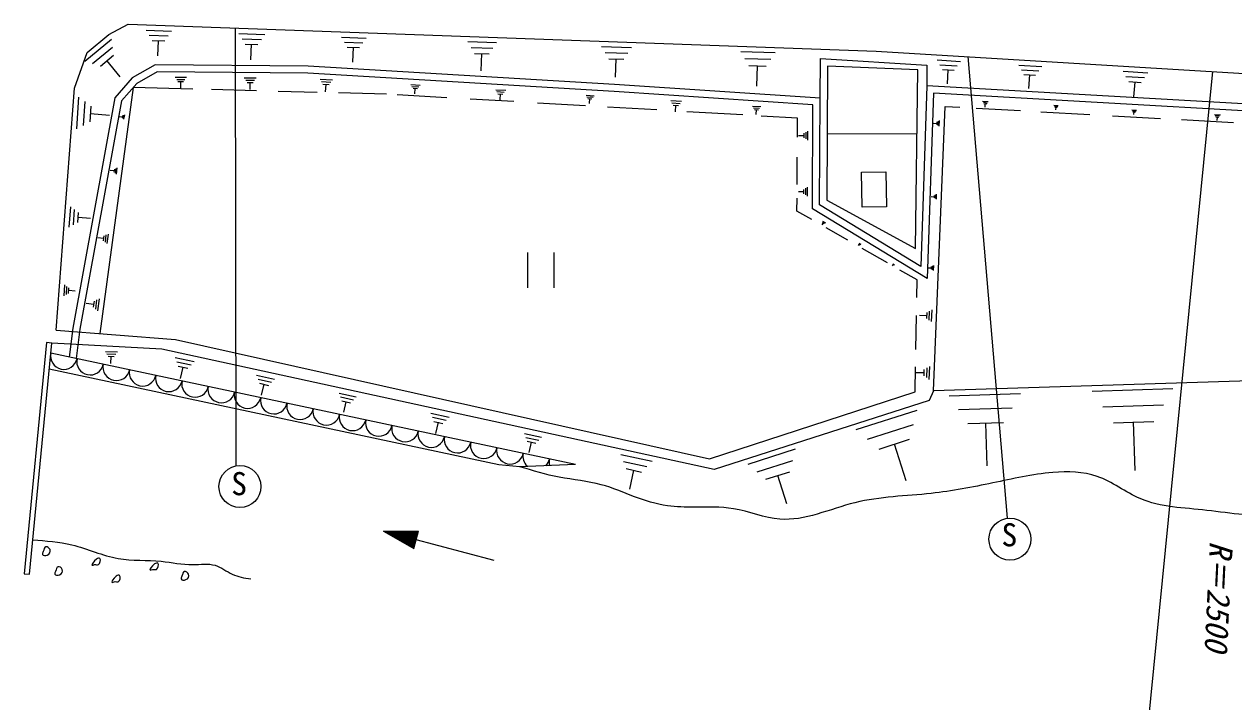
# Model space of a CAD drawing. Units: millimetres, scale not verified. Extents: x 40000 to 680000, y 20000 to 380000.
# Drawn here: x 395573 to 464628, y 244445 to 283133 of the extents above; entities that cross this region are included whole.
import ezdxf
from ezdxf.enums import TextEntityAlignment as Align

# ---------------------------------------------------------------- set-up
doc = ezdxf.new("R2010")
doc.units = ezdxf.units.MM
doc.header["$LTSCALE"] = 1000
for name, color, linetype, lineweight in [('M-BGD', 7, 'Continuous', 25), ('M-STR-HTXT', 7, 'Continuous', 13), ('M-STR-STRC', 7, 'Continuous', 25)]:
    doc.layers.add(name, color=color, linetype=linetype, lineweight=lineweight)
doc.styles.add('ＭＳ ゴシック', font='')
doc.styles.get('ＭＳ ゴシック').set_extended_font_data('MS Gothic')

msp = doc.modelspace()

# ---------------------------------------------------------------- linework, layer by layer
at = {"layer": 'M-BGD'}
for p, q in [((400414, 282549), (401511, 283133)), ((401511, 283133), (444202, 281598)), ((399172, 281525), (400414, 282549)), ((402540, 282792), (403990, 282742)), ((402710, 282502), (403800, 282462)), ((407830, 282602), (409320, 282552)), ((399040, 281022), (400560, 282282)), ((399480, 280882), (400620, 281822)), ((402880, 282202), (403600, 282182)), ((403210, 281322), (403240, 282192)), ((408010, 282302), (409120, 282262)), ((408180, 282002), (408920, 281972)), ((408520, 281092), (408550, 281992)), ((413690, 282392), (415090, 282342)), ((413860, 282112), (414910, 282072)), ((414020, 281822), (414720, 281802)), ((414340, 280972), (414370, 281812)), ((420900, 282142), (422540, 282082)), ((421090, 281802), (422330, 281762)), ((428530, 281862), (430250, 281802)), ((398441, 279478), (399172, 281525)), ((399920, 280732), (400680, 281362)), ((421280, 281462), (422110, 281432)), ((421660, 280462), (421700, 281452)), ((428740, 281512), (430030, 281472)), ((428940, 281162), (429800, 281132)), ((429330, 280112), (429370, 281152)), ((436490, 281582), (438450, 281512)), ((436720, 281182), (438190, 281132)), ((441006, 278903), (441026, 281168)), ((441026, 281168), (447113, 280800)), ((444202, 281598), (468325, 280136)), ((447700, 281092), (449020, 281012)), ((401060, 280132), (400300, 281052)), ((403050, 280822), (401746, 280069)), ((403155, 280421), (402004, 279756)), ((411785, 280742), (403050, 280822)), ((411771, 280342), (403155, 280421)), ((429280, 279681), (411785, 280742)), ((436950, 280782), (437930, 280742)), ((437400, 279592), (437440, 280762)), ((441428, 280736), (441393, 273094)), ((446593, 280526), (441428, 280736)), ((446452, 270319), (446593, 280526)), ((447113, 280800), (447101, 279613)), ((447850, 280822), (448840, 280762)), ((448000, 280542), (448660, 280502)), ((448280, 279722), (448330, 280522)), ((452350, 280802), (453670, 280722)), ((452500, 280532), (453490, 280472)), ((458310, 280442), (459720, 280352)), ((401746, 280069), (400754, 278931)), ((402004, 279756), (401128, 278751)), ((404200, 280112), (404830, 280102)), ((404280, 279982), (404750, 279982)), ((404350, 279852), (404670, 279852)), ((404510, 279472), (404510, 279852)), ((408140, 280072), (408810, 280072)), ((408230, 279942), (408730, 279942)), ((408310, 279802), (408640, 279802)), ((408470, 279402), (408480, 279802)), ((429255, 279282), (411771, 280342)), ((412470, 280002), (413180, 279952)), ((412550, 279852), (413080, 279822)), ((412630, 279702), (412980, 279682)), ((412780, 279262), (412810, 279692)), ((417650, 279682), (418170, 279652)), ((441006, 278903), (429280, 279681)), ((452650, 280262), (453310, 280222)), ((452930, 279452), (452980, 280242)), ((458470, 280152), (459530, 280082)), ((458630, 279852), (459340, 279812)), ((458930, 278982), (458990, 279832)), ((397402, 265672), (398441, 279478)), ((401796, 279517), (399888, 265473)), ((405208, 279426), (401796, 279517)), ((408830, 279330), (406263, 279398)), ((412298, 279237), (410072, 279297)), ((416262, 279132), (413512, 279205)), ((419705, 278932), (416859, 279097)), ((417710, 279582), (418100, 279552)), ((417770, 279472), (418030, 279452)), ((417880, 279152), (417900, 279462)), ((422490, 279392), (423060, 279362)), ((422560, 279282), (422980, 279252)), ((422620, 279162), (422900, 279142)), ((422740, 278812), (422760, 279152)), ((427650, 279082), (428110, 279052)), ((440604, 278529), (429255, 279282)), ((447101, 279613), (446755, 269306)), ((484374, 277493), (447101, 279613)), ((447487, 279190), (447132, 268610)), ((484351, 277093), (447487, 279190)), ((400754, 278931), (398349, 265783)), ((398570, 277152), (398700, 278962)), ((401128, 278751), (398744, 265721)), ((398950, 277352), (399050, 278712)), ((399330, 277552), (399390, 278462)), ((423519, 278710), (421038, 278854)), ((427609, 278472), (424879, 278631)), ((427700, 278982), (428050, 278962)), ((427750, 278882), (427980, 278872)), ((427850, 278602), (427870, 278882)), ((431697, 278234), (428880, 278398)), ((432480, 278772), (433100, 278732)), ((432550, 278642), (433020, 278612)), ((432620, 278512), (432930, 278492)), ((432750, 278132), (432780, 278502)), ((437160, 278462), (437620, 278432)), ((437210, 278362), (437560, 278342)), ((440572, 272590), (440604, 278529)), ((440973, 272814), (441006, 278903)), ((447490, 262192), (448143, 278434)), ((448143, 278434), (448989, 278388)), ((449911, 278337), (452460, 278196)), ((450290, 278732), (450610, 278712)), ((450330, 278672), (450570, 278652)), ((450360, 278602), (450520, 278592)), ((450430, 278402), (450440, 278602)), ((454360, 278502), (454610, 278482)), ((454390, 278452), (454580, 278442)), ((454420, 278392), (454540, 278392)), ((454470, 278242), (454480, 278392)), ((400450, 277922), (399360, 278012)), ((401020, 277872), (401170, 277852)), ((401180, 277912), (401160, 277792)), ((401240, 277942), (401210, 277752)), ((401290, 277962), (401250, 277712)), ((436602, 277949), (433406, 278135)), ((437260, 278262), (437490, 278252)), ((437360, 277982), (437380, 278262)), ((439726, 277768), (437653, 277888)), ((439718, 276676), (439726, 277768)), ((447810, 277632), (447790, 277312)), ((453608, 278132), (456401, 277978)), ((457697, 277906), (460445, 277754)), ((458810, 278242), (459080, 278232)), ((458840, 278192), (459050, 278182)), ((458870, 278132), (459010, 278132)), ((458930, 277972), (458940, 278132)), ((461637, 277688), (464602, 277524)), ((463520, 277982), (463860, 277962)), ((463560, 277912), (463820, 277902)), ((463600, 277842), (463770, 277832)), ((463670, 277632), (463690, 277842)), ((440190, 276972), (440190, 276582)), ((440290, 277032), (440290, 276512)), ((447480, 277482), (447680, 277472)), ((447680, 277552), (447670, 277392)), ((447750, 277592), (447730, 277352)), ((439770, 276772), (440080, 276772)), ((440080, 276902), (440080, 276642)), ((446542, 276853), (441410, 276877)), ((439698, 273986), (439709, 275545)), ((400720, 274862), (400690, 274682)), ((400800, 274902), (400760, 274632)), ((400870, 274932), (400820, 274572)), ((400490, 274802), (400710, 274772)), ((443383, 274689), (444757, 274713)), ((443418, 272689), (443383, 274689)), ((444757, 274713), (444793, 272713)), ((439770, 273582), (440070, 273582)), ((440070, 273702), (440070, 273452)), ((440180, 273772), (440170, 273392)), ((440280, 273832), (440270, 273322)), ((439687, 272467), (439692, 273205)), ((446755, 269306), (440973, 272814)), ((441393, 273094), (446452, 270319)), ((447350, 273292), (447520, 273282)), ((447520, 273352), (447520, 273212)), ((447580, 273392), (447580, 273182)), ((447640, 273422), (447630, 273142)), ((398140, 271552), (398230, 272712)), ((398390, 271682), (398450, 272552)), ((398630, 271802), (398670, 272382)), ((399350, 272042), (398650, 272092)), ((440538, 271979), (439687, 272467)), ((447132, 268610), (440572, 272590)), ((444793, 272713), (443418, 272689)), ((441120, 271672), (441190, 271782)), ((441140, 271892), (441310, 271792)), ((441140, 271852), (441270, 271772)), ((441140, 271802), (441230, 271752)), ((442598, 270796), (441351, 271512)), ((399780, 270952), (400110, 270912)), ((400120, 271042), (400090, 270772)), ((400240, 271102), (400190, 270692)), ((400360, 271152), (400290, 270612)), ((424316, 268090), (424316, 270090)), ((425816, 270090), (425816, 268090)), ((443210, 270492), (443250, 270562)), ((443220, 270632), (443330, 270572)), ((443220, 270602), (443310, 270562)), ((443220, 270572), (443280, 270542)), ((444856, 269500), (443406, 270332)), ((445150, 269342), (445180, 269402)), ((445160, 269452), (445250, 269402)), ((445160, 269432), (445230, 269392)), ((445160, 269412), (445200, 269382)), ((447420, 269332), (447410, 269102)), ((447480, 269362), (447460, 269062)), ((446547, 268530), (445568, 269092)), ((447170, 269222), (447350, 269222)), ((447350, 269292), (447350, 269142)), ((397850, 267632), (397890, 268252)), ((397980, 267702), (398010, 268162)), ((398110, 267762), (398130, 268072)), ((446528, 267529), (446547, 268530)), ((398490, 267892), (398120, 267922)), ((399560, 267322), (399510, 266972)), ((399710, 267392), (399640, 266872)), ((399860, 267452), (399760, 266762)), ((399120, 267202), (399540, 267152)), ((447100, 266672), (447080, 266332)), ((447240, 266752), (447220, 266242)), ((447380, 266832), (447350, 266152)), ((446474, 264568), (446510, 266506)), ((446680, 266522), (447090, 266502)), ((397402, 265672), (404212, 265126)), ((398349, 265783), (398140, 264129)), ((398744, 265721), (398532, 264046)), ((396850, 264952), (395573, 251760)), ((395872, 251732), (397148, 264923)), ((397148, 264923), (396850, 264952)), ((403432, 264581), (397148, 264923)), ((434969, 257717), (403432, 264581)), ((404212, 265126), (434691, 258319)), ((427056, 257990), (397093, 264351)), ((400210, 264452), (400900, 264422)), ((400290, 264312), (400810, 264292)), ((400370, 264172), (400710, 264152)), ((400520, 263752), (400540, 264162)), ((404190, 264112), (405280, 263872)), ((404280, 263862), (405100, 263682)), ((422667, 257976), (397004, 263429)), ((404370, 263612), (404910, 263492)), ((404500, 262902), (404640, 263552)), ((446430, 262138), (446456, 263564)), ((446490, 263252), (446940, 263242)), ((446940, 263422), (446930, 263052)), ((447100, 263512), (447080, 262952)), ((447250, 263592), (447220, 262852)), ((483092, 263349), (447490, 262192)), ((408840, 263092), (409870, 262872)), ((408930, 262862), (409700, 262692)), ((409010, 262632), (409520, 262512)), ((409130, 261952), (409270, 262572)), ((413550, 262072), (414530, 261852)), ((413630, 261852), (414370, 261692)), ((434691, 258319), (446430, 262138)), ((447490, 262192), (447238, 261639)), ((448380, 261922), (452450, 262052)), ((456540, 262182), (461150, 262342)), ((413710, 261622), (414200, 261522)), ((413830, 260982), (413960, 261572)), ((447238, 261639), (434969, 257717)), ((443060, 259992), (446550, 261102)), ((448920, 261132), (451970, 261222)), ((457150, 261282), (460610, 261402)), ((418790, 260932), (419830, 260702)), ((418880, 260692), (419660, 260522)), ((418960, 260452), (419480, 260342)), ((419080, 259772), (419220, 260402)), ((449450, 260332), (451490, 260392)), ((450550, 257922), (450470, 260362)), ((457760, 260382), (460060, 260452)), ((459000, 257652), (458910, 260422)), ((424130, 259762), (425110, 259552)), ((443720, 259432), (446340, 260272)), ((424210, 259542), (424950, 259382)), ((424290, 259322), (424780, 259212)), ((424410, 258682), (424540, 259272)), ((444380, 258872), (446120, 259432)), ((445920, 257062), (445250, 259152)), ((429640, 258562), (431420, 258182)), ((436900, 258012), (439610, 258882)), ((423872, 257869), (422667, 257976)), ((427056, 257990), (423872, 257869)), ((429790, 258162), (431120, 257872)), ((429930, 257762), (430820, 257562)), ((430140, 256592), (430380, 257662)), ((437410, 257582), (439450, 258232)), ((437920, 257152), (439280, 257582)), ((439120, 255742), (438600, 257372)), ((416086, 254181), (418086, 254190)), ((416086, 254181), (417823, 253189)), ((422394, 252521), (416086, 254181)), ((416131, 254155), (416138, 254181)), ((416176, 254129), (416190, 254181)), ((416221, 254104), (416241, 254181)), ((416266, 254078), (416293, 254182)), ((416311, 254052), (416345, 254182)), ((416356, 254027), (416397, 254182)), ((416401, 254001), (416448, 254182)), ((416446, 253975), (416500, 254183)), ((416491, 253950), (416552, 254183)), ((416536, 253924), (416604, 254183)), ((416581, 253898), (416656, 254183)), ((416625, 253873), (416707, 254184)), ((416670, 253847), (416759, 254184)), ((416715, 253821), (416811, 254184)), ((416760, 253796), (416863, 254184)), ((416805, 253770), (416914, 254184)), ((416850, 253744), (416966, 254185)), ((416895, 253719), (417018, 254185)), ((416940, 253693), (417070, 254185)), ((416985, 253667), (417121, 254185)), ((417030, 253641), (417173, 254186)), ((417075, 253616), (417225, 254186)), ((417120, 253590), (417277, 254186)), ((417165, 253564), (417328, 254186)), ((417210, 253539), (417380, 254187)), ((417255, 253513), (417432, 254187)), ((417300, 253487), (417484, 254187)), ((417345, 253462), (417535, 254187)), ((417389, 253436), (417587, 254188)), ((417434, 253410), (417639, 254188)), ((417479, 253385), (417691, 254188)), ((417524, 253359), (417743, 254188)), ((417569, 253333), (417794, 254188)), ((417614, 253308), (417846, 254189)), ((417659, 253282), (417898, 254189)), ((417704, 253256), (417950, 254189)), ((417749, 253231), (418001, 254189)), ((417794, 253205), (418053, 254190)), ((417823, 253189), (418086, 254190)), ((395573, 251760), (395872, 251732))]:
    msp.add_line(p, q, dxfattribs=at)
for centre, start, end in [((397842, 264192), 168.01372, 348.01372), ((399340, 263874), 168.01372, 348.01372), ((400838, 263556), 168.01372, 348.01372), ((402337, 263238), 168.01372, 348.01372), ((403835, 262920), 168.01372, 348.01372), ((405333, 262602), 168.01372, 348.01372), ((406831, 262284), 168.01372, 348.01372), ((408329, 261966), 168.01372, 348.01372), ((409827, 261648), 168.01372, 348.01372), ((411326, 261330), 168.01372, 348.01372), ((412824, 261011), 168.01372, 348.01372), ((414322, 260693), 168.01372, 348.01372), ((415820, 260375), 168.01372, 348.01372), ((417318, 260057), 168.01372, 348.01372), ((418816, 259739), 168.01372, 348.01372), ((420315, 259421), 168.01372, 348.01372), ((421813, 259103), 168.01372, 348.01372), ((423311, 258785), 168.01372, 348.01372), ((424809, 258467), 168.01372, 226.7508), ((424809, 258467), 314.64589, 348.01372), ((426307, 258149), 168.01372, 196.31751)]:
    msp.add_arc(centre, 766, start, end, dxfattribs=at)
for points, knots in [([(504689, 250604), (503806, 250999), (502923, 251394), (502005, 251648), (500395, 252093), (498678, 252104), (497010, 252393), (495707, 252619), (494434, 253015), (493134, 253139), (491856, 253261), (490552, 253121), (489257, 253213), (488127, 253294), (487004, 253551), (485977, 254033), (484751, 254608), (483661, 255503), (482398, 255897), (481524, 256170), (480566, 256203), (479640, 256344), (478183, 256567), (476804, 257059), (475391, 257463), (474803, 257630), (474209, 257783), (473601, 257835), (472777, 257906), (471927, 257794), (471141, 257537), (470264, 257250), (469467, 256784), (468681, 256270), (468169, 255935), (467662, 255579), (467116, 255375), (465895, 254920), (464479, 255219), (463090, 255375), (461758, 255525), (460452, 255545), (459288, 256046), (458454, 256406), (457692, 257013), (456828, 257313), (456032, 257590), (455150, 257607), (454293, 257537), (453121, 257441), (451998, 257180), (450864, 256941), (449705, 256696), (448536, 256473), (447360, 256344), (445907, 256185), (444445, 256170), (443002, 255813), (441559, 255456), (440136, 254758), (438717, 254870), (437837, 254940), (436958, 255321), (436061, 255470), (435327, 255592), (434580, 255558), (433833, 255556), (433316, 255554), (432799, 255567), (432291, 255641), (431648, 255735), (431019, 255926), (430406, 256156), (429776, 256391), (429162, 256666), (428521, 256841), (427741, 257053), (426920, 257117), (426122, 257269), (425358, 257415), (424615, 257642), (423872, 257869)], [0, 0, 0, 0, 1, 1, 1, 2, 2, 2, 3, 3, 3, 4, 4, 4, 5, 5, 5, 6, 6, 6, 7, 7, 7, 8, 8, 8, 9, 9, 9, 10, 10, 10, 11, 11, 11, 12, 12, 12, 13, 13, 13, 14, 14, 14, 15, 15, 15, 16, 16, 16, 17, 17, 17, 18, 18, 18, 19, 19, 19, 20, 20, 20, 21, 21, 21, 22, 22, 22, 23, 23, 23, 24, 24, 24, 25, 25, 25, 26, 26, 26, 27, 27, 27, 27]), ([(396062, 253693), (396814, 253639), (397566, 253586), (398294, 253408), (399187, 253189), (400043, 252782), (400944, 252628), (401747, 252491), (402586, 252555), (403400, 252472), (403997, 252411), (404581, 252271), (405193, 252277), (405630, 252281), (406081, 252360), (406479, 252238), (406819, 252135), (407120, 251886), (407453, 251732), (407783, 251579), (408145, 251519), (408506, 251459)], [0, 0, 0, 0, 1, 1, 1, 2, 2, 2, 3, 3, 3, 4, 4, 4, 5, 5, 5, 6, 6, 6, 7, 7, 7, 7]), ([(396657, 253018), (396703, 253137), (396730, 253272), (396813, 253291), (396887, 253307), (397007, 253229), (397047, 253135), (397097, 253018), (397025, 252876), (396891, 252823), (396785, 252781), (396640, 252796), (396618, 252862), (396605, 252901), (396634, 252957), (396657, 253018)], [0, 0, 0, 0, 1, 1, 1, 2, 2, 2, 3, 3, 3, 4, 4, 4, 5, 5, 5, 5]), ([(397359, 251887), (397405, 252006), (397431, 252142), (397515, 252160), (397589, 252177), (397708, 252099), (397748, 252004), (397798, 251887), (397726, 251745), (397593, 251693), (397487, 251651), (397342, 251665), (397320, 251732), (397307, 251770), (397335, 251827), (397359, 251887)], [0, 0, 0, 0, 1, 1, 1, 2, 2, 2, 3, 3, 3, 4, 4, 4, 5, 5, 5, 5]), ([(399463, 252238), (399377, 252225), (399534, 252478), (399697, 252589), (399774, 252641), (399852, 252662), (399892, 252628), (399964, 252567), (399912, 252327), (399814, 252277), (399750, 252245), (399667, 252294), (399580, 252277), (399535, 252269), (399489, 252242), (399463, 252238)], [0, 0, 0, 0, 1, 1, 1, 2, 2, 2, 3, 3, 3, 4, 4, 4, 5, 5, 5, 5]), ([(402776, 251965), (402690, 251952), (402847, 252205), (403010, 252316), (403087, 252368), (403165, 252389), (403205, 252355), (403277, 252294), (403225, 252054), (403127, 252004), (403063, 251972), (402980, 252021), (402893, 252004), (402848, 251996), (402802, 251969), (402776, 251965)], [0, 0, 0, 0, 1, 1, 1, 2, 2, 2, 3, 3, 3, 4, 4, 4, 5, 5, 5, 5]), ([(400594, 251264), (400507, 251251), (400665, 251504), (400828, 251615), (400904, 251667), (400982, 251688), (401022, 251654), (401095, 251592), (401043, 251352), (400944, 251303), (400880, 251271), (400797, 251319), (400711, 251303), (400665, 251294), (400619, 251268), (400594, 251264)], [0, 0, 0, 0, 1, 1, 1, 2, 2, 2, 3, 3, 3, 4, 4, 4, 5, 5, 5, 5]), ([(404569, 251615), (404615, 251734), (404642, 251869), (404725, 251887), (404799, 251904), (404919, 251826), (404959, 251732), (405009, 251615), (404937, 251472), (404803, 251420), (404697, 251378), (404553, 251392), (404530, 251459), (404517, 251497), (404546, 251554), (404569, 251615)], [0, 0, 0, 0, 1, 1, 1, 2, 2, 2, 3, 3, 3, 4, 4, 4, 5, 5, 5, 5])]:
    msp.add_open_spline(points, degree=3, knots=knots, dxfattribs=at)
at = {"layer": 'M-STR-STRC'}
for p, q in [((407626, 282914), (407646, 257911)), ((449437, 281281), (451694, 254922)), ((459627, 241871), (463434, 280433))]:
    msp.add_line(p, q, dxfattribs=at)
for centre in [(407890, 256736), (451848, 253732)]:
    msp.add_circle(centre, 1200, dxfattribs=at)

# ---------------------------------------------------------------- texts
at = {"layer": 'M-STR-HTXT', "style": 'ＭＳ ゴシック', "oblique": 15}
msp.add_text('R＝2500', height=1320, rotation=267.274, dxfattribs=at).set_placement((462868, 253657), align=Align.BOTTOM_LEFT)
at = {"layer": 'M-STR-STRC', "style": 'ＭＳ ゴシック'}
for p in [(407392, 255845), (451369, 252924)]:
    msp.add_text('S', height=1320, dxfattribs=at).set_placement(p, align=Align.BOTTOM_LEFT)

doc.saveas('drawing.dxf')
